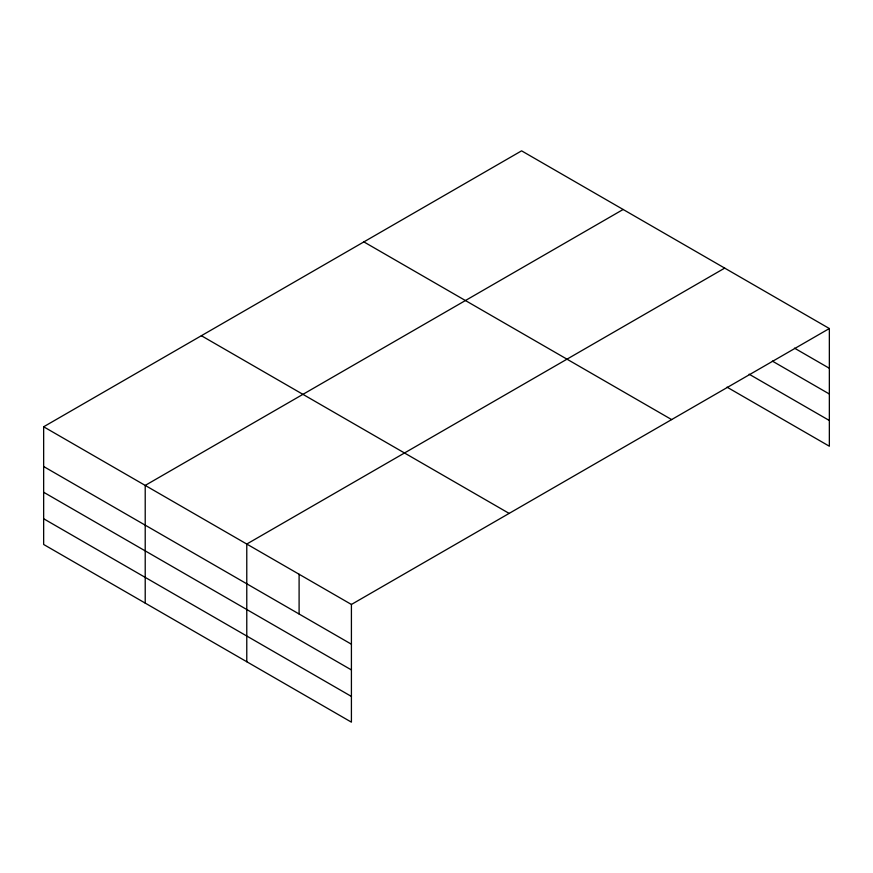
<?xml version="1.0" encoding="UTF-8"?>
<svg xmlns="http://www.w3.org/2000/svg" width="873" height="873" viewBox="0 0 873 873"><rect width="100%" height="100%" fill="white"/><g stroke="black" fill="none" stroke-linecap="round" stroke-linejoin="round"><path stroke-width="1.31" d="M727.034 387.154L829.35 446.223L829.35 328.532L521.585 150.843L43.65 426.777L43.65 544.468L351.415 722.157L351.415 604.465L43.65 426.777M623.147 209.476L145.213 485.41L145.213 603.112M724.71 268.109L246.775 544.043L246.775 661.745M351.415 604.465L829.35 328.532M794.474 348.141L829.35 368.275M772.376 361.106L829.35 394.007M749.121 374.19L829.35 420.502M363.866 241.897L671.632 419.586M201.368 335.712L509.134 513.4M43.65 466.52L351.415 644.209M43.65 492.252L351.415 669.929M43.65 518.748L351.415 696.436M299.101 574.248L299.101 614.003"/></g></svg>
